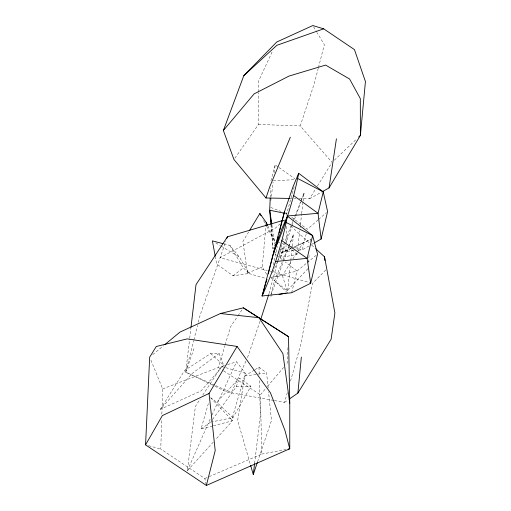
<?xml version="1.0" encoding="UTF-8"?>
<svg xmlns="http://www.w3.org/2000/svg" width="511" height="511" viewBox="0 0 511 511"><rect width="100%" height="100%" fill="white"/><g stroke="black" fill="none" stroke-linecap="round" stroke-linejoin="round"><path stroke-width="0.38" stroke-dasharray="2.56 1.92" d="M234.875 158.238L258.496 124.441L258.643 92.727M258.643 91.935L258.694 80.834L272.389 51.362M284.205 221.595L284.225 220.037L282.711 220.484M280.609 249.726L285.943 250.345L286.045 245.561M286.109 242.374L286.454 226.43M286.69 215.272L286.722 213.681L294.668 184.931M206.195 484.677L204.834 478.5L160.767 449.035L161.706 418.969M161.853 414.223L162.645 388.903L150.886 360.102M270.23 197.501L270.626 187.965M287.961 347.589L287.169 363.174L285.63 365.001M308.491 262.354L309.238 253.635M310.254 241.754L310.458 239.378L293.333 247.381M266.697 274.324L262.22 266.946L265.899 226.443M213.374 425.772L232.652 420.764L232.965 417.659L250.927 386.239L239.359 378.063L216.747 402.208L210.768 397.75M290.733 261.204L287.457 292.79L274.541 280.852L288.402 246.896M290.816 260.412L291.883 250.147M292.292 246.2L293.525 234.351L288.702 246.161M292.88 221.474L284.384 242.981L280.616 257.487L297.019 254.478L297.198 252.907M297.555 249.77L299.708 230.94M300.066 227.804L300.334 225.453M300.423 224.668L301.592 214.467M301.682 213.681L303.023 201.915M303.112 201.13L303.917 194.071M212.736 385.192L185.723 372.161L189.613 339.061M189.709 338.276L190.91 328.03M254.599 463.483L260.38 415.232L259.352 379.769M270.798 200.893L273.091 182.088M274.235 172.686L275.193 164.849L278.361 167.091M213.317 442.066L187.345 470.74L195.394 406.405L200.178 399.078M254.446 369.983L244.712 376.032L237.647 420.361L250.416 464.633M273.225 265.03L277.345 246.513M277.875 260.872L268.677 294.719M278.061 260.105L282.174 243.3M282.922 240.24L283.292 238.714M291.66 292.752L297.012 271.054L306.67 263.114M306.204 233.846L302.263 249.802L297.619 250.256M214.716 385.141L185.723 372.161L193.656 340.722M193.848 339.956L197.527 325.386M198.3 322.32L200.044 315.415L225.856 241.288M318.264 68.25L314.335 83.446L300.219 125.936L332.067 162.383M318.462 67.49L324.357 44.687L317.178 32.813M271.169 293.819L274.541 280.852M270.926 180.805L275.193 164.849M274.458 400.56L284.582 402.374L287.348 392.486M290.535 381.078L300.532 345.321L312.508 283.445L326.018 269.738M212.602 425.97L201.034 428.972L208.865 401.825M227.529 364.586L236.567 361.788L245.331 373.298L230.806 422.757L215.438 439.728M162.645 388.903L218.408 367.479L224.923 345.634M225.153 344.88L230.544 326.804L237.596 316.328M257.576 461.797L271.488 420.521L268.556 391.937M260.073 321.278L247.305 358.192M185.723 372.161L194.046 348.4M212.544 419.512L236.216 386.827L239.359 378.063M280.616 257.487L285.24 244.795M285.515 244.047L291.768 226.878M292.043 226.137L293.403 222.4M294.489 219.417L295.575 216.428M295.85 215.68L300.743 202.247M301.017 201.5L303.195 195.528L300.787 201.449M270.856 295.358L283.292 261.881M283.573 261.134L288.824 246.998M289.098 246.257L293.525 234.351M293.173 220.733L300.494 202.19M272.817 272.452L277.166 262.392M277.479 261.67L281.21 253.047L292.624 247.714M187.345 470.74L210.647 417.992M211.924 415.104L236.567 361.788M270.977 225.198L272.995 248.844L274.835 244.718M245.983 361.06L231.381 392.608L215.438 385.466M248.685 231.911L242.897 241.441L247.535 273.13L265.477 278.38M299.235 198.613L309.525 198.811L315.37 189.364M317.459 185.991L331.652 163.06M160.448 409.266L184.605 370.456L210.641 353.567L219.104 353.478L223.626 365.186L200.989 390.953L160.448 409.266L192.008 373.592L219.104 353.478M307.948 268.69L287.15 290.74L270.638 277.479L282.411 275.57L291.251 261.575M292.931 258.905L297.14 252.242M297.562 251.572L303.036 242.91L310.458 239.378M202.79 395.086L221.499 366.457L224.514 365.525M238.037 315.677L242.444 309.129M201.034 428.972L210.685 422.08L212.078 420.157M209.216 476.622L261.741 454.068L260.412 394.824L265.56 388.737M267.617 386.303L283.567 367.435M334.335 160.224L356.997 138.628M280.2 223.735L275.595 227.963L220.062 257.71L267.336 270.568M283.075 221.091L284.225 220.037M318.059 219.909L307.328 229.292L290.644 216.466M318.653 219.391L326.408 212.614M152.706 354.64L163.616 345.628M307.277 262.622L316.328 255.174M233.029 275.819L243.313 267.86L249.119 273.442L233.029 275.819L216.645 263.989L215.374 257.059M284.582 402.374L288.383 399.717M255.098 369.581L258.988 367.16L266.601 372.883L268.147 387.97M308.995 245.957L302.263 249.802L291.053 246.347M311.691 244.418L313.709 243.262M309.525 198.811L321.374 192.2M281.21 253.047L291.066 248.467M291.768 248.142L303.036 242.91M204.834 478.5L208.482 476.935M247.535 273.13L262.22 266.946M271.015 277.473L297.012 271.054L285.291 261.907M210.685 422.08L232.965 417.659L216.747 402.208M270.575 296.105L272.108 295.805M261.741 454.068L285.866 449.508M244.712 376.032L257.218 374.237M258.004 374.122L266.601 372.883M273.615 252.6L277.486 252.223M278.259 252.147L294.521 250.562M273.289 180.696L296.137 179.629M236.216 386.827L250.927 386.239M289.737 198.434L296.067 198.555M258.496 124.441L300.219 125.936M273.679 400.42L226.948 392.052L213.445 385.537M285.176 213.368L286.722 213.681L285.272 213.113M223.824 243.862L229.918 245.452L239.448 257.078L249.119 273.442M148.605 445.694L160.767 449.035M270.396 271.437L310.982 283.005M221.499 366.457L245.331 373.298M277.601 242.201L285.074 244.507M270.76 207.447L280.922 211.413M281.082 247.88L285.943 250.345M215.776 242.897L220.509 245.734M221.186 246.142L239.448 257.078M218.408 367.479L223.077 370.513M223.741 370.948L260.412 394.824M279 167.538L294.866 178.735M285.7 212.665L286.939 213.611M274.803 253.724L276.036 254.682M276.655 255.168L282.826 259.984M210.641 353.567L223.626 365.186M288.408 246.641L297.019 254.478M290.65 225.894L311.09 244.545M311.678 245.076L315.178 248.276M210.724 397.877L232.652 420.764M313.594 26.872L316.782 32.148M229.918 245.452L243.313 267.86M263.574 220.548L265.062 223.358M266.55 226.162L275.486 243M267.885 226.009L275.391 242.271M282.411 275.57L287.15 290.74M271.916 225.115L274.72 243.932M271.264 224.463L272.995 248.844M258.988 367.16L259.218 375.042"/><path stroke-width="0.77" d="M164.823 344.625L179.974 332.099L220.394 313.53L243.325 307.82L288.517 336.672L289.769 403.185L289.756 448.773L206.361 485.45L145.565 444.864L149.678 357.144L156.264 346.503L187.192 338.882L237.072 346.432L270.44 392.825L284.946 430.409L289.756 448.773L288.198 449.067M270.198 198.294L269.699 210.219L270.913 224.406M265.969 225.651L266.257 222.477L259.856 213.534L249.515 230.55M289.648 398.829L297.887 393.068L301.349 357.1M298.673 173.255L292.963 186.937L284.467 211.714L273.615 252.6C284.506 227.146 293.595 200.484 298.673 173.255L323.246 191.861L327.596 211.573L321.112 239.033L314.38 242.878M191.005 327.244L196 284.691L227.44 236.81L281.957 220.707M250.633 465.393L253.277 474.553L254.599 463.483M265.413 284.531L262.092 296.003C273.609 270.606 282.187 243.536 287.406 216.147L312.655 235.577L317.535 254.184L310.669 283.273L291.66 292.752L262.092 296.003L273.57 252.76L281.976 228.532L287.406 216.147M322.077 191.817L329.046 187.927L336.417 138.794M268.313 273.89L273.57 252.76M277.045 241.218L278.188 236.676M279.14 232.895L284.467 211.714M206.361 485.45L215.208 450.6L209.063 393.47L237.072 346.432M268.677 294.719L260.846 319.017M265.861 283.005L266.966 279.185M273.615 252.6L276.157 244.252M289.737 198.434L265.988 197.981L269.84 186.572L290.325 137.216M253.277 474.553L257.32 462.544M226.91 238.298L227.44 236.81M303.464 194.78L304.007 193.286M265.988 197.981L233.968 159.541L223.364 130.522L243.785 75.698L276.726 42.023L312.796 25.55L323.693 28.827L354.455 49.612L365.435 81.549L360.396 135.389L329.046 187.927M145.565 444.864L162.345 415.615L209.063 393.47M297.887 393.068L331.122 339.253L334.897 312.981L324.523 256.803L315.766 248.806M223.364 130.522L254.101 93.89L289.041 76.069L325.603 65.089L349.62 79.033L360.312 98.591L360.396 135.389L358.696 137.005M243.785 75.698L276.828 45.313L323.693 28.827M279.012 294.451L285.917 293.097M275.486 261.523L307.137 258.349L312.655 235.577L286.505 222.687M287.444 215.981L318.046 213.311L323.246 191.861L298.047 178.658M220.394 313.53L258.968 317.689L282.902 353.58L289.769 403.185M284.403 213.208L269.699 210.219L271.801 224.329M223.058 243.664L212.391 240.873L215.227 256.286M243.325 307.82L288.517 336.672M281.804 240.636L307.137 258.349L310.669 283.273M293.621 195.547L318.046 213.311L321.112 239.033M259.856 213.534L260.968 215.636M266.257 222.477L267.56 225.306M324.523 256.803L324.964 260.604M270.926 219.743L271.098 222.106"/></g></svg>
